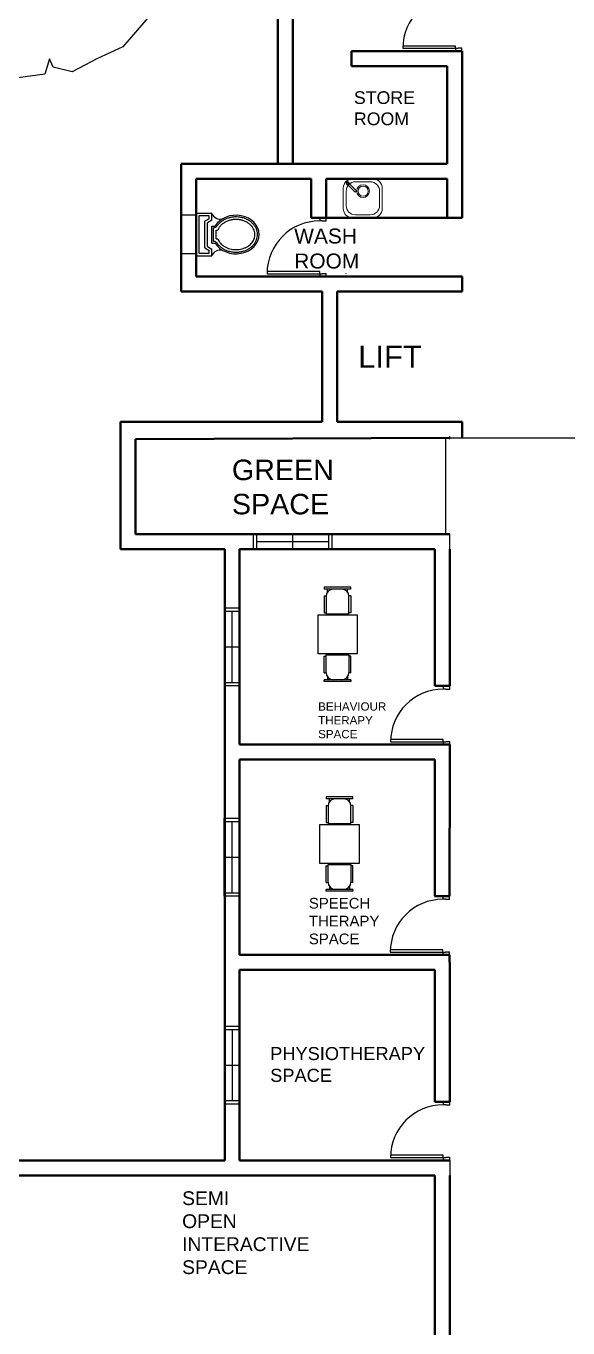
# Model space of a CAD drawing. Header units: metres. Extents: x -353 to 1688, y -477 to 135.
# Drawn here: x 250.84 to 259.17, y 75.68 to 95.68 of the extents above; entities that cross this region are included whole.
import ezdxf

# ---------------------------------------------------------------- set-up
doc = ezdxf.new("R2010")
doc.units = ezdxf.units.M
doc.header["$MEASUREMENT"] = 0
doc.layers.add('door space', color=1, linetype='Continuous')
doc.layers.add('WINDOW', color=10, linetype='Continuous')
doc.layers.add('FURNITURE', color=130, linetype='Continuous', plot=False)
doc.layers.add('TEXT', color=141, linetype='Continuous', plot=False)
doc.layers.add('WALL', color=2, linetype='Continuous', lineweight=40)
doc.styles.get("Standard").update_dxf_attribs({"font": 'arial.ttf'})

# ---------------------------------------------------------------- blocks, each defined once
blk = doc.blocks.new('A$C50846A53')
at = {"linetype": 'Continuous'}
for p, q in [((0, 0.74), (0, 0.56)), ((0.5, 0.74), (0, 0.74)), ((0.47, 0.71), (0.03, 0.71)), ((0.03, 0.71), (0.03, 0.59)), ((0.093, 0.64), (0.063, 0.59)), ((0.093, 0.64), (0.407, 0.64)), ((0.437, 0.59), (0.407, 0.64)), ((0.47, 0.59), (0.47, 0.71)), ((0.5, 0.56), (0.5, 0.74)), ((0, 0.56), (0.08, 0.56)), ((0.03, 0.59), (0.063, 0.59)), ((0.11, 0.61), (0.08, 0.56)), ((0.11, 0.61), (0.39, 0.61)), ((0.15, 0.557), (0.15, 0.52)), ((0.15, 0.557), (0.351, 0.557)), ((0.17, 0.537), (0.332, 0.537)), ((0.2, 0.507), (0.2, 0.488)), ((0.2, 0.507), (0.301, 0.507)), ((0.301, 0.507), (0.301, 0.488)), ((0.351, 0.557), (0.351, 0.52)), ((0.42, 0.56), (0.39, 0.61)), ((0.42, 0.56), (0.5, 0.56)), ((0.437, 0.59), (0.47, 0.59))]:
    blk.add_line(p, q, dxfattribs=at)
for centre, radius, start, end in [((-0.039, 0.461), 0.106, 344.642, 68.7339), ((0.11, 0.542), 0.06, 306.0032, 355.4798), ((0.391, 0.542), 0.06, 184.5202, 233.9959), ((0.539, 0.461), 0.106, 111.2661, 195.358)]:
    blk.add_arc(centre, radius, start, end, dxfattribs=at)
blk.add_ellipse((0.251, 0.274), major_axis=(0, 0.274), ratio=0.828948, start_param=0.459479, end_param=5.823706, dxfattribs=at)
for points, knots in [([(0.145, 0.493), (0.144, 0.492), (0.143, 0.491), (0.132, 0.483), (0.123, 0.475), (0.106, 0.457), (0.098, 0.447), (0.084, 0.426), (0.077, 0.415), (0.066, 0.391), (0.061, 0.378), (0.053, 0.352), (0.05, 0.339), (0.045, 0.311), (0.044, 0.298), (0.043, 0.27), (0.043, 0.256), (0.046, 0.228), (0.049, 0.215), (0.055, 0.188), (0.059, 0.175), (0.069, 0.15), (0.075, 0.138), (0.088, 0.116), (0.095, 0.105), (0.111, 0.085), (0.12, 0.077), (0.138, 0.06), (0.147, 0.053), (0.167, 0.041), (0.178, 0.036), (0.199, 0.028), (0.209, 0.025), (0.231, 0.021), (0.242, 0.02), (0.264, 0.02), (0.275, 0.021), (0.297, 0.026), (0.307, 0.029), (0.328, 0.038), (0.338, 0.044), (0.358, 0.057), (0.367, 0.064), (0.385, 0.081), (0.394, 0.09), (0.409, 0.11), (0.416, 0.121), (0.429, 0.144), (0.434, 0.156), (0.444, 0.181), (0.448, 0.194), (0.454, 0.221), (0.456, 0.235), (0.458, 0.262), (0.458, 0.276), (0.457, 0.304), (0.455, 0.318), (0.45, 0.345), (0.447, 0.358), (0.438, 0.384), (0.433, 0.396), (0.421, 0.42), (0.414, 0.431), (0.399, 0.452), (0.391, 0.461), (0.374, 0.479), (0.365, 0.486), (0.356, 0.493)], [0.542145, 0.542145, 0.542145, 0.542145, 0.562703, 0.562703, 0.724661, 0.724661, 0.886619, 0.886619, 1.048577, 1.048577, 1.210535, 1.210535, 1.372493, 1.372493, 1.534451, 1.534451, 1.696409, 1.696409, 1.858367, 1.858367, 2.020325, 2.020325, 2.182283, 2.182283, 2.344241, 2.344241, 2.506199, 2.506199, 2.668157, 2.668157, 2.830115, 2.830115, 2.992073, 2.992073, 3.154031, 3.154031, 3.315989, 3.315989, 3.477947, 3.477947, 3.639905, 3.639905, 3.801863, 3.801863, 3.963821, 3.963821, 4.125779, 4.125779, 4.287737, 4.287737, 4.449695, 4.449695, 4.611653, 4.611653, 4.773611, 4.773611, 4.935569, 4.935569, 5.097526, 5.097526, 5.259484, 5.259484, 5.421442, 5.421442, 5.5834, 5.5834, 5.741045, 5.741045, 5.741045, 5.741045]), ([(0.2, 0.488), (0.17, 0.474), (0.164, 0.47), (0.151, 0.46), (0.144, 0.454), (0.13, 0.439), (0.123, 0.431), (0.111, 0.413), (0.106, 0.404), (0.096, 0.384), (0.091, 0.373), (0.084, 0.352), (0.081, 0.34), (0.076, 0.317), (0.075, 0.305), (0.073, 0.282), (0.073, 0.27), (0.074, 0.246), (0.076, 0.234), (0.08, 0.211), (0.083, 0.2), (0.09, 0.178), (0.095, 0.167), (0.104, 0.147), (0.11, 0.138), (0.122, 0.12), (0.128, 0.112), (0.142, 0.097), (0.149, 0.09), (0.165, 0.078), (0.173, 0.073), (0.189, 0.064), (0.197, 0.06), (0.214, 0.055), (0.222, 0.053), (0.239, 0.05), (0.248, 0.05), (0.266, 0.051), (0.276, 0.052), (0.296, 0.057), (0.306, 0.061), (0.325, 0.071), (0.335, 0.077), (0.353, 0.091), (0.361, 0.099), (0.377, 0.117), (0.384, 0.127), (0.398, 0.149), (0.404, 0.161), (0.414, 0.185), (0.418, 0.198), (0.424, 0.225), (0.426, 0.239), (0.428, 0.267), (0.428, 0.281), (0.426, 0.309), (0.424, 0.323), (0.418, 0.349), (0.414, 0.363), (0.404, 0.387), (0.398, 0.399), (0.385, 0.421), (0.378, 0.431), (0.362, 0.449), (0.353, 0.458), (0.338, 0.469), (0.332, 0.474), (0.301, 0.488)], [0.459479, 0.459479, 0.459479, 0.459479, 0.567422, 0.567422, 0.720865, 0.720865, 0.874307, 0.874307, 1.02775, 1.02775, 1.181192, 1.181192, 1.334635, 1.334635, 1.488077, 1.488077, 1.64152, 1.64152, 1.794963, 1.794963, 1.948405, 1.948405, 2.101848, 2.101848, 2.25529, 2.25529, 2.408733, 2.408733, 2.562175, 2.562175, 2.715618, 2.715618, 2.86906, 2.86906, 3.022503, 3.022503, 3.175946, 3.175946, 3.356457, 3.356457, 3.536968, 3.536968, 3.717479, 3.717479, 3.89799, 3.89799, 4.078501, 4.078501, 4.259012, 4.259012, 4.439523, 4.439523, 4.620035, 4.620035, 4.800546, 4.800546, 4.981057, 4.981057, 5.161568, 5.161568, 5.342079, 5.342079, 5.52259, 5.52259, 5.703101, 5.703101, 5.823706, 5.823706, 5.823706, 5.823706])]:
    blk.add_open_spline(points, degree=3, knots=knots, dxfattribs=at)
blk = doc.blocks.new('A$C47EF7D3D')
for p, q in [((0, 675), (40, 675)), ((0, 125), (0, 675)), ((40, 125), (40, 675)), ((103, 607), (40, 607)), ((181, 675), (525, 675)), ((181, 675), (181, 635)), ((190, 635), (550, 635)), ((525, 675), (525, 635)), ((550, 635), (550, 165)), ((568, 800), (1368, 800)), ((568, 0), (568, 800)), ((1368, 800), (1368, 0)), ((1746, 635), (1386, 635)), ((1386, 635), (1386, 165)), ((1755, 675), (1411, 675)), ((1411, 675), (1411, 635)), ((1755, 675), (1755, 635)), ((1834, 607), (1896, 607)), ((1936, 675), (1896, 675)), ((1896, 125), (1896, 675)), ((1936, 125), (1936, 675)), ((40, 125), (0, 125)), ((103, 193), (40, 193)), ((181, 125), (181, 165)), ((181, 125), (525, 125)), ((550, 165), (190, 165)), ((525, 125), (525, 165)), ((1368, 0), (568, 0)), ((1386, 165), (1746, 165)), ((1411, 125), (1411, 165)), ((1755, 125), (1411, 125)), ((1755, 125), (1755, 165)), ((1834, 193), (1896, 193)), ((1896, 125), (1936, 125))]:
    blk.add_line(p, q)
for centre, start, end in [((190, 485), 90, 180), ((1746, 485), 0, 90), ((190, 315), 180, 270), ((1746, 315), 270, 0)]:
    blk.add_arc(centre, 150, start, end)
blk = doc.blocks.new('Simple tree 13_cad-block.com')
at = {"color": 0}
for points in [[(-1468, -1499), (-1766, -1175), (-1766, -1008), (-1883, -968), (-2037, -632), (-2103, -179), (-1973, -11), (-2089, 248), (-2025, 481), (-1935, 856), (-1740, 1192), (-1534, 1192), (-1378, 1153), (-1456, 1360), (-1416, 1541), (-1119, 1813), (-809, 1943), (-615, 1878), (-498, 1813), (-498, 1981), (-330, 2085), (227, 2098), (602, 2033), (692, 1917), (718, 1800), (886, 1839), (1068, 1800), (1391, 1555), (1611, 1348), (1779, 1115), (1766, 946), (1701, 868), (1883, 856), (1948, 752), (2102, 235), (2090, -361), (1934, -839), (1818, -1008), (1649, -1008), (1689, -1124), (1701, -1266), (1313, -1719), (1028, -1848), (757, -1991), (550, -1939), (511, -1848), (459, -2017), (-214, -2107), (-653, -2029), (-977, -1900), (-1352, -1681), (-1326, -1512)], [(-58, -76), (-97, 15), (6, 105), (84, 28), (71, -76)]]:
    blk.add_lwpolyline(points, close=True, dxfattribs=at)
blk = doc.blocks.new('A$C027E3DAA')
at = {"lineweight": 5}
for p, q in [((0, 100), (0, 320)), ((31, 132), (31, 288)), ((48, 356), (128, 276)), ((142, 290), (63, 369)), ((320, 420), (100, 420)), ((128, 276), (142, 290)), ((291, 388), (131, 388)), ((391, 132), (391, 288)), ((420, 100), (420, 320)), ((291, 32), (131, 32)), ((320, 0), (100, 0))]:
    blk.add_line(p, q, dxfattribs=at)
for centre, radius in [((47, 373), 16.5), ((47, 373), 8.24), ((214, 287), 68.5), ((214, 287), 54.8)]:
    blk.add_circle(centre, radius, dxfattribs=at)
for centre, start, end in [((100, 320), 90, 180), ((131, 288), 90, 180), ((291, 288), 0, 90), ((320, 320), 0, 90), ((100, 100), 180, 270), ((131, 132), 180, 270), ((291, 132), 270, 0), ((320, 100), 270, 0)]:
    blk.add_arc(centre, 100, start, end, dxfattribs=at)

msp = doc.modelspace()

# ---------------------------------------------------------------- linework, layer by layer
for p, q in [((257.12262, 95.29465), (257.12262, 95.2937)), ((257.35262, 89.33465), (257.35262, 89.37465)), ((257.35262, 87.64465), (257.35262, 87.87465)), ((257.12262, 84.64465), (254.12262, 84.64465)), ((257.12262, 78.25399), (257.12262, 78.25347)), ((257.35262, 73.60956), (257.35262, 78.02347))]:
    msp.add_line(p, q)
at = {"layer": 'Defpoints'}
for p, q in [((257.29413, 87.86063), (257.29413, 89.35846)), ((257.35262, 89.35465), (265.77262, 89.35465)), ((257.35164, 78.25399), (257.35262, 78.02347))]:
    msp.add_line(p, q, dxfattribs=at)
at = {"layer": 'door space'}
for p, q in [((257.43981, 95.37626), (256.62981, 95.37626)), ((256.62981, 95.34126), (257.43981, 95.34126)), ((257.43981, 95.34126), (257.43981, 95.37626)), ((257.43981, 95.34126), (257.43981, 95.29626)), ((257.43981, 95.34126), (257.47981, 95.34126)), ((257.43981, 95.29626), (257.53981, 95.29626)), ((257.47981, 95.34626), (257.47981, 95.34126)), ((257.47981, 95.34626), (257.53981, 95.34626)), ((257.53981, 95.29626), (257.53981, 95.34626)), ((255.35334, 92.73358), (255.35334, 92.68858)), ((255.45334, 92.73358), (255.35334, 92.73358)), ((255.39334, 92.68858), (255.35334, 92.68858)), ((255.39334, 92.68858), (255.39334, 92.68358)), ((255.45334, 92.68358), (255.39334, 92.68358)), ((255.45334, 92.68358), (255.45334, 92.73358)), ((255.35334, 91.91358), (254.54334, 91.91358)), ((254.54334, 91.87858), (255.35334, 91.87858)), ((255.35334, 91.87858), (255.35334, 91.91358)), ((255.35334, 91.87858), (255.35334, 91.83358)), ((255.35334, 91.87858), (255.39334, 91.87858)), ((255.35334, 91.83358), (255.45334, 91.83358)), ((255.39334, 91.88358), (255.45334, 91.88358)), ((255.45334, 91.83358), (255.45334, 91.88358)), ((255.75262, 91.88464), (255.75262, 91.87964)), ((257.25335, 85.54118), (257.25335, 85.49618)), ((257.35335, 85.54118), (257.25335, 85.54118)), ((257.29335, 85.49618), (257.25335, 85.49618)), ((257.29335, 85.49618), (257.29335, 85.49118)), ((257.35335, 85.49118), (257.29335, 85.49118)), ((257.35335, 85.49118), (257.35335, 85.54118)), ((257.25335, 84.72118), (256.44335, 84.72118)), ((256.44335, 84.68618), (257.25335, 84.68618)), ((257.25335, 84.68618), (257.25335, 84.72118)), ((257.25335, 84.68618), (257.25335, 84.64118)), ((257.25335, 84.68618), (257.29335, 84.68618)), ((257.25335, 84.64118), (257.35335, 84.64118)), ((257.29335, 84.69118), (257.29335, 84.68618)), ((257.29335, 84.69118), (257.35335, 84.69118)), ((257.35335, 84.64118), (257.35335, 84.69118)), ((257.24804, 82.31213), (257.24804, 82.26713)), ((257.34804, 82.31213), (257.24804, 82.31213)), ((257.28804, 82.26713), (257.24804, 82.26713)), ((257.28804, 82.26713), (257.28804, 82.26213)), ((257.34804, 82.26213), (257.28804, 82.26213)), ((257.34804, 82.26213), (257.34804, 82.31213)), ((257.24804, 81.49213), (256.43804, 81.49213)), ((256.43804, 81.45713), (257.24804, 81.45713)), ((257.24804, 81.45713), (257.24804, 81.49213)), ((257.24804, 81.45713), (257.24804, 81.41213)), ((257.24804, 81.45713), (257.28804, 81.45713)), ((257.24804, 81.41213), (257.34804, 81.41213)), ((257.28804, 81.46213), (257.28804, 81.45713)), ((257.28804, 81.46213), (257.34804, 81.46213)), ((257.34804, 81.41213), (257.34804, 81.46213)), ((257.252, 79.15415), (257.252, 79.10915)), ((257.352, 79.15415), (257.252, 79.15415)), ((257.292, 79.10915), (257.252, 79.10915)), ((257.292, 79.10915), (257.292, 79.10415)), ((257.352, 79.10415), (257.292, 79.10415)), ((257.352, 79.10415), (257.352, 79.15415)), ((257.252, 78.33415), (256.442, 78.33415)), ((256.442, 78.29915), (257.252, 78.29915)), ((257.252, 78.29915), (257.252, 78.33415)), ((257.252, 78.29915), (257.252, 78.25415)), ((257.252, 78.29915), (257.292, 78.29915)), ((257.252, 78.25415), (257.352, 78.25415)), ((257.292, 78.30415), (257.292, 78.29915)), ((257.292, 78.30415), (257.352, 78.30415)), ((257.352, 78.25415), (257.352, 78.30415))]:
    msp.add_line(p, q, dxfattribs=at)
for centre in [(257.43981, 95.34126), (255.35334, 91.87858), (257.25335, 84.68618), (257.24804, 81.45713), (257.252, 78.29915)]:
    msp.add_ellipse(centre, major_axis=(-0.57276, -0.57276), ratio=1, start_param=3.92699082, end_param=5.49778714, dxfattribs=at)
at = {"layer": 'WALL'}
for p, q in [((254.70992, 97.79465), (254.70992, 93.56465)), ((254.93992, 97.79465), (254.93992, 95.06465)), ((255.83992, 95.29465), (257.54091, 95.29465)), ((255.83992, 95.29465), (255.83992, 95.06465)), ((257.54091, 95.06465), (257.54091, 95.29465)), ((257.54091, 92.73465), (257.54091, 95.29465)), ((254.93992, 95.06465), (254.93992, 93.56465)), ((255.83992, 95.06465), (257.31091, 95.06465)), ((257.31091, 93.56465), (257.31091, 95.06465)), ((253.22262, 93.56465), (253.22262, 91.60465)), ((253.22262, 93.56465), (255.22262, 93.56465)), ((254.93992, 93.56465), (257.31091, 93.56465)), ((253.45262, 93.33465), (253.45262, 91.83465)), ((253.45262, 93.33465), (255.22262, 93.33465)), ((253.45262, 93.33465), (253.89262, 93.33465)), ((255.22262, 93.33465), (255.22262, 92.73465)), ((255.45262, 93.33465), (257.31091, 93.33465)), ((255.45262, 93.33465), (255.45262, 92.73465)), ((255.45262, 93.33465), (256.12262, 93.33465)), ((257.31091, 92.73465), (257.31091, 93.33465)), ((257.54091, 92.73465), (255.22262, 92.73465)), ((256.35262, 91.83465), (253.45262, 91.83465)), ((257.54091, 91.83465), (255.45334, 91.83465)), ((257.54091, 91.60465), (257.54091, 91.83465)), ((255.39262, 91.60465), (253.22262, 91.60465)), ((255.39262, 91.60465), (255.39262, 89.60465)), ((257.54091, 91.60465), (255.62262, 91.60465)), ((255.62262, 91.60465), (255.62262, 89.60465)), ((252.29262, 89.60465), (252.29262, 87.64465)), ((255.39262, 89.60465), (252.29262, 89.60465)), ((257.54091, 89.60465), (255.62262, 89.60465)), ((257.54091, 89.35465), (257.54091, 89.60465)), ((252.51958, 89.33465), (257.35262, 89.35465)), ((252.52262, 89.33465), (252.52262, 87.87465)), ((252.52262, 87.87465), (257.35262, 87.87465)), ((252.29262, 87.64465), (253.89262, 87.64465)), ((253.89262, 84.41465), (253.89262, 87.64465)), ((254.12262, 87.64465), (257.12262, 87.64465)), ((254.12262, 84.64465), (254.12262, 87.64465)), ((257.12262, 87.64465), (257.12283, 85.54445)), ((257.35262, 87.64465), (257.35262, 85.54445)), ((257.35283, 85.54445), (257.12283, 85.54445)), ((257.12262, 84.64465), (254.12262, 84.64465)), ((257.12283, 84.64445), (257.35283, 84.64445)), ((257.35262, 84.64445), (257.35262, 84.41465)), ((253.89262, 84.41465), (253.89262, 81.18465)), ((257.12262, 84.41465), (254.12262, 84.41465)), ((254.12262, 84.41465), (254.12262, 81.41465)), ((257.12262, 82.31453), (257.12262, 84.41465)), ((257.34952, 82.31453), (257.35262, 84.41465)), ((257.34952, 82.31453), (257.11952, 82.31453)), ((254.12262, 81.41465), (257.12262, 81.41465)), ((257.11952, 81.41465), (257.11952, 81.41453)), ((257.11952, 81.41453), (257.34952, 81.41453)), ((257.34952, 81.41453), (257.35262, 81.18465)), ((253.89262, 78.25347), (253.89262, 81.18465)), ((254.12262, 81.18465), (257.12262, 81.18465)), ((254.12262, 78.25347), (254.12262, 81.18465)), ((257.12262, 81.18465), (257.12262, 79.15399)), ((257.35262, 81.18465), (257.35164, 79.15399)), ((257.35164, 79.15399), (257.12164, 79.15399)), ((253.89262, 78.25347), (250.63074, 78.25347)), ((254.12262, 78.25347), (257.12262, 78.25347)), ((257.12164, 78.25399), (257.35164, 78.25399)), ((253.89262, 78.02347), (248.14997, 78.02347)), ((253.89262, 78.02347), (257.12262, 78.02347)), ((257.12262, 78.02347), (257.12262, 73.60956)), ((257.35262, 78.02347), (257.35262, 73.60956))]:
    msp.add_line(p, q, dxfattribs=at)
at = {"layer": 'WINDOW'}
for p, q in [((257.19823, 95.29465), (257.19823, 95.2937)), ((253.2276, 92.18111, 0.00011), (253.2276, 92.78111, 0.00011)), ((253.2276, 92.78111, 0.00011), (253.4576, 92.78111, 0.00011)), ((253.4576, 92.78111, 0.00011), (253.4576, 92.18111, 0.00011)), ((253.4576, 92.18111, 0.00011), (253.2276, 92.18111, 0.00011)), ((254.33762, 87.64465), (254.33762, 87.87465)), ((254.33762, 87.87465), (255.53762, 87.87465)), ((254.38762, 87.64465), (254.38762, 87.87465)), ((255.53762, 87.87465), (254.93762, 87.87465)), ((254.93762, 87.87465), (254.93762, 87.64465)), ((255.48762, 87.87465), (255.48762, 87.64465)), ((255.53762, 87.87465), (255.53762, 87.64465)), ((255.53762, 87.64465), (254.33762, 87.64465)), ((255.48762, 87.75965), (254.38762, 87.75965)), ((253.88896, 85.54465), (253.88896, 86.74465)), ((253.88896, 86.74465), (254.11896, 86.74465)), ((253.88896, 86.74465), (253.88896, 86.14465)), ((253.88896, 86.69465), (254.11896, 86.69465)), ((254.00396, 86.69465), (254.00396, 85.59465)), ((254.11896, 86.74465), (254.11896, 85.54465)), ((253.88896, 86.14465), (254.11896, 86.14465)), ((254.11896, 85.59465), (253.88896, 85.59465)), ((254.11896, 85.54465), (253.88896, 85.54465)), ((253.88595, 82.31277), (253.88595, 83.51277)), ((253.88595, 83.51277), (254.11595, 83.51277)), ((253.88595, 83.51277), (253.88595, 82.91277)), ((253.88595, 83.46277), (254.11595, 83.46277)), ((254.00095, 83.46277), (254.00095, 82.36277)), ((254.11595, 83.51277), (254.11595, 82.31277)), ((253.88595, 82.91277), (254.11595, 82.91277)), ((254.11595, 82.36277), (253.88595, 82.36277)), ((254.11595, 82.31277), (253.88595, 82.31277)), ((253.89262, 79.11906), (253.89262, 80.31906)), ((253.89262, 80.31906), (254.12262, 80.31906)), ((253.89262, 80.31906), (253.89262, 79.71906)), ((253.89262, 80.26906), (254.12262, 80.26906)), ((254.00762, 80.26906), (254.00762, 79.16906)), ((254.12262, 80.31906), (254.12262, 79.11906)), ((253.89262, 79.71906), (254.12262, 79.71906)), ((254.12262, 79.16906), (253.89262, 79.16906)), ((254.12262, 79.11906), (253.89262, 79.11906))]:
    msp.add_line(p, q, dxfattribs=at)

# ---------------------------------------------------------------- block references
at = {"layer": 'Defpoints', "xscale": 0.001407448445345188, "yscale": 0.001407448445345188, "zscale": 0.001407448445345188}
msp.add_blockref('Simple tree 13_cad-block.com', (250.48141, 97.78039), dxfattribs=at)
at = {"layer": 'FURNITURE', "xscale": 0.001426284879213249, "yscale": 0.001426284879213249, "zscale": 0.001426284879213249}
msp.add_blockref('A$C027E3DAA', (255.71566, 92.73715), dxfattribs=at)
at = {"layer": 'FURNITURE', "rotation": 90}
for name, p, xscale, yscale, zscale in [('A$C50846A53', (254.42379, 92.15231, -0.00087), 1.304845739735994, 1.304845739735994, 1.304845739735994), ('A$C47EF7D3D', (255.92722, 85.61108), 0.0007496668609228836, 0.0007496668609228836, 0.0007496668609228836), ('A$C47EF7D3D', (255.95758, 82.38999), 0.0007496668609228836, 0.0007496668609228836, 0.0007496668609228836)]:
    msp.add_blockref(name, p, dxfattribs=dict(at, xscale=xscale, yscale=yscale, zscale=zscale))

# ---------------------------------------------------------------- texts
at = {"layer": 'TEXT', "attachment_point": 1}
for s, width, gutter_width, insert, char_height in [('STORE ROOM', 0.1611636, 0.97574, (255.87942, 94.68065), 0.195148), ('WASH ROOM', 0.0661561, 1.15076, (254.96125, 92.57197), 0.230152), ('LIFT', 0.1646572, 1.70623, (255.9436, 90.7741), 0.341246), ('GREEN SPACE', 0.0752314, 1.5772, (254.00397, 89.02192), 0.3154397), ('BEHAVIOUR THERAPY SPACE', 0.0649805, 0.63609, (255.3295, 85.29258), 0.1272186), ('SPEECH THERAPY SPACE', 0.2742639, 0.82157, (255.18697, 82.28873), 0.1643146), ('PHYSIOTHERAPY SPACE', 0.0600503, 1.00245, (254.59223, 79.99728), 0.2004892), ('SEMI OPEN INTERACTIVE SPACE', 0.0741932, 1.05927, (253.23882, 77.78073), 0.2118534)]:
    msp.add_mtext_dynamic_manual_height_columns(s, width=width, gutter_width=gutter_width, heights=[0], dxfattribs=dict(at, insert=insert, char_height=char_height))

doc.saveas('drawing.dxf')
